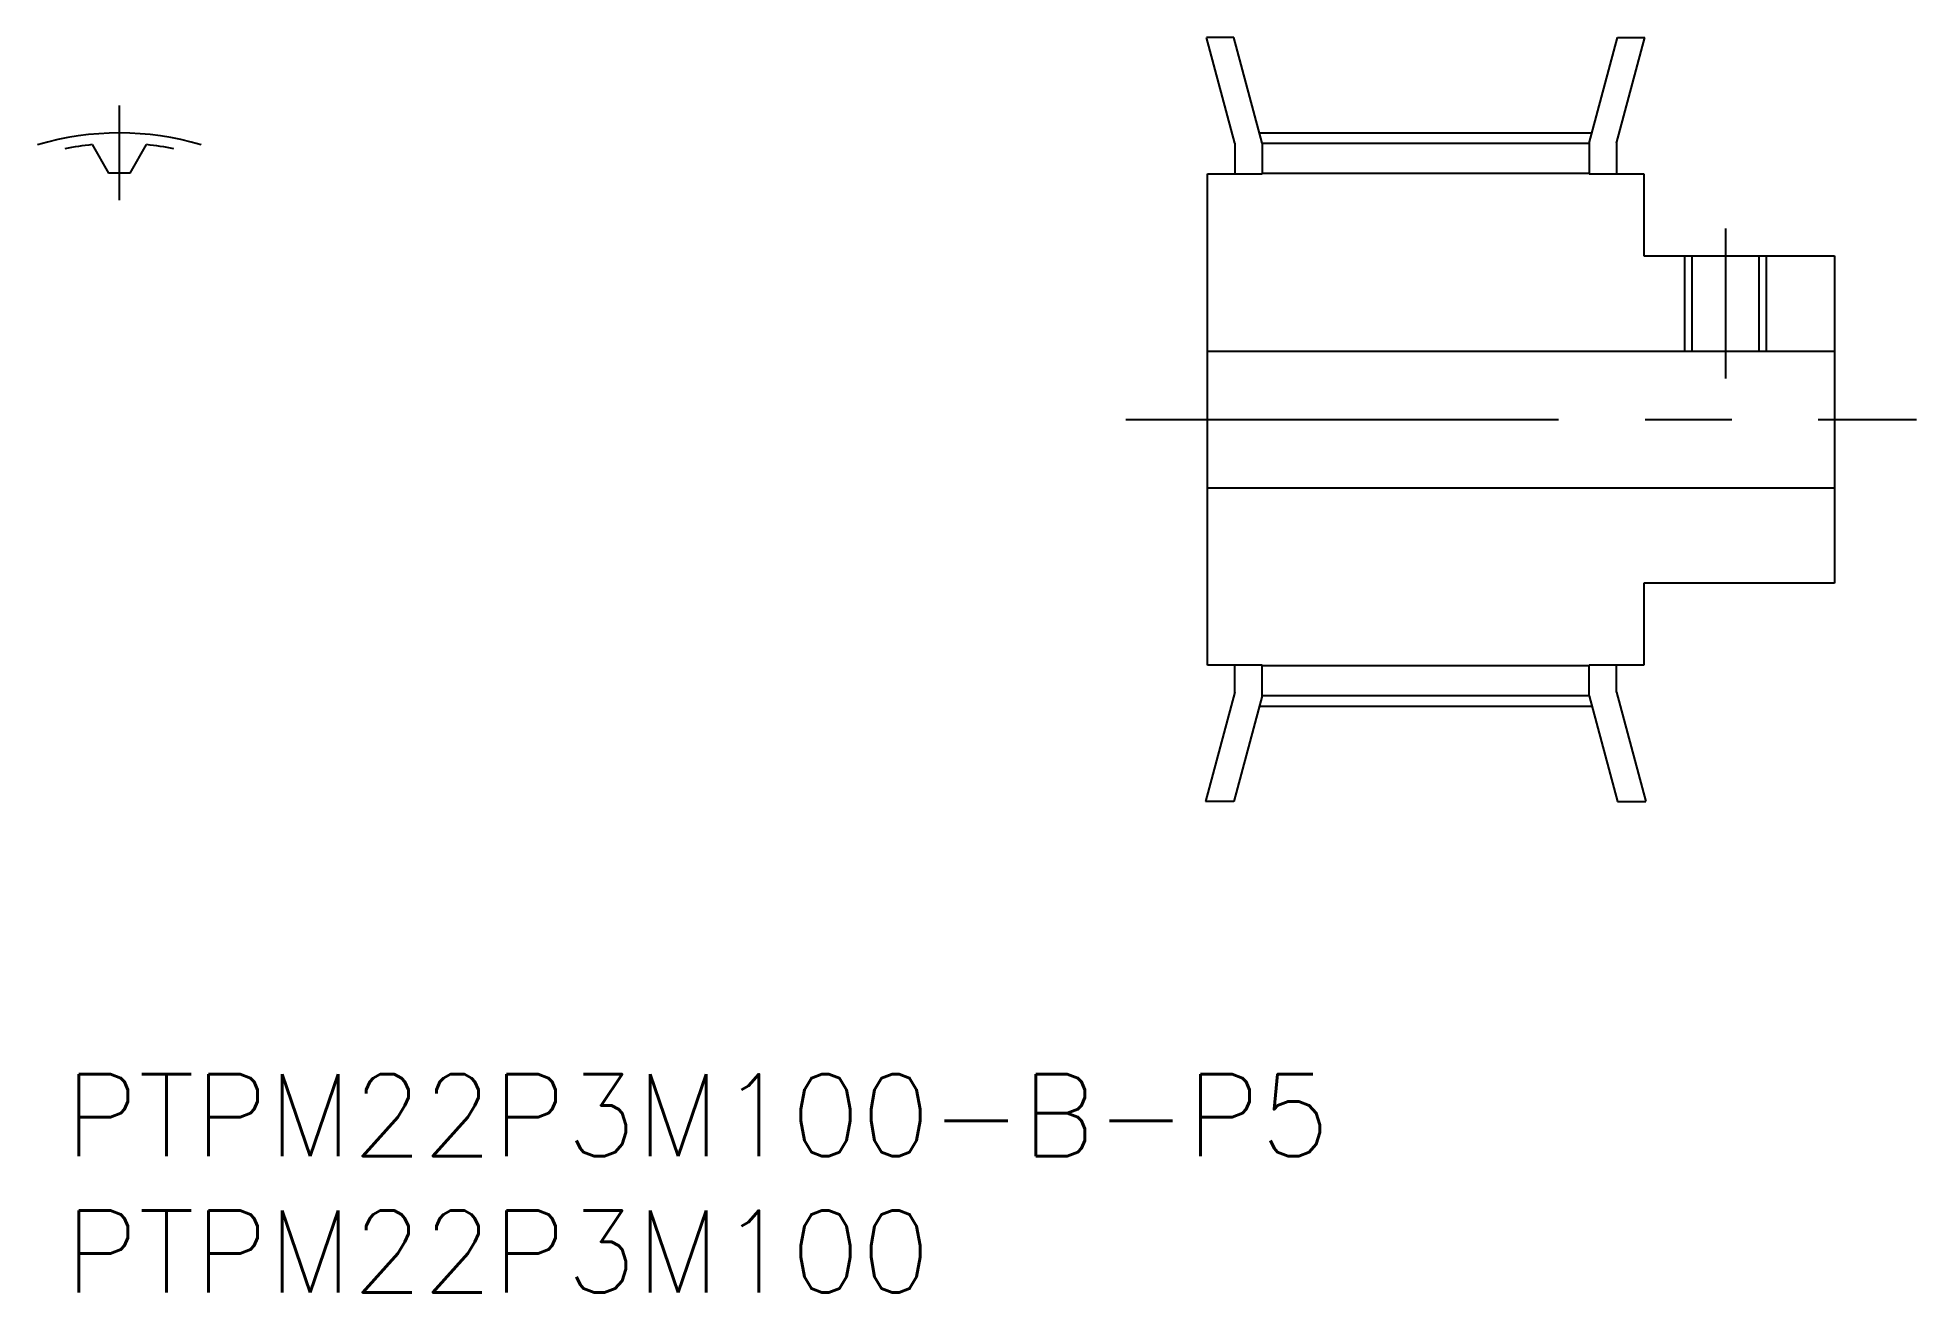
# Model space of a CAD drawing. Extents: x -1 to 67.9, y -8 to 38.
import ezdxf

# ---------------------------------------------------------------- set-up
doc = ezdxf.new("R2010")
doc.units = 0
doc.header["$LTSCALE"] = 0.5
doc.linetypes.add('CENTER', pattern=[50.8, 31.75, -6.35, 6.35, -6.35])
doc.linetypes.add('DASHED', pattern=[19.05, 12.7, -6.35])
for name, color, linetype in [('MSM_CENTER', 1, 'CENTER'), ('MSM_CONTINUOUS', 7, 'CONTINUOUS'), ('MSM_DASHED', 4, 'DASHED'), ('MSM_PART_NUMBER', 7, 'CONTINUOUS')]:
    doc.layers.add(name, color=color, linetype=linetype)
doc.styles.get("Standard").update_dxf_attribs({"font": 'txt.shx', "height": 3, "bigfont": 'bigfont.shx'})

# ---------------------------------------------------------------- blocks, each defined once
blk = doc.blocks.new('*U12')
at = {"layer": 'MSM_PART_NUMBER'}
blk.add_text('PTPM22P3M100-B-P5', height=3, dxfattribs=at).set_placement((0, -3))
blk = doc.blocks.new('*U13')
at = {"layer": 'MSM_PART_NUMBER'}
blk.add_text('PTPM22P3M100', height=3, dxfattribs=at).set_placement((0, -8))

msp = doc.modelspace()

# ---------------------------------------------------------------- linework, layer by layer
at = {"layer": 'MSM_CENTER'}
for p, q in [((2, 32.035), (2, 35.505)), ((43.815, 34.505), (56.018, 34.505)), ((60.916, 31), (60.916, 25.5)), ((38.916, 24), (67.916, 24)), ((43.815, 13.495), (56.018, 13.495))]:
    msp.add_line(p, q, dxfattribs=at)
msp.add_arc((2, 24), 10.505, 73.40658, 106.59342, dxfattribs=at)
at = {"layer": 'MSM_CONTINUOUS'}
for p, q in [((42.878, 38), (41.878, 38)), ((42.916, 34.125), (41.878, 38)), ((43.916, 34.125), (42.878, 38)), ((55.916, 34.125), (56.955, 38)), ((56.916, 34.125), (57.955, 38)), ((56.955, 38), (57.955, 38)), ((1, 34.075), (1.603, 33.026)), ((2.397, 33.026), (3, 34.075)), ((42.916, 34.125), (42.916, 33)), ((43.916, 34.125), (55.916, 34.125)), ((43.916, 34.125), (43.916, 33)), ((55.916, 34.125), (55.916, 33)), ((56.916, 34.125), (56.916, 33)), ((41.916, 15), (41.916, 33)), ((41.916, 33), (43.916, 33)), ((43.916, 33.035), (55.916, 33.035)), ((55.916, 33), (57.916, 33)), ((57.916, 33), (57.916, 30)), ((57.916, 30), (64.916, 30)), ((64.916, 30), (64.916, 18)), ((41.916, 26.5), (64.916, 26.5)), ((41.916, 21.5), (64.916, 21.5)), ((57.916, 18), (57.916, 15)), ((64.916, 18), (57.916, 18)), ((43.916, 15), (41.916, 15)), ((42.916, 14.007), (42.916, 15)), ((43.916, 13.875), (43.916, 15)), ((55.916, 14.965), (43.916, 14.965)), ((55.916, 13.875), (55.916, 15)), ((57.916, 15), (55.916, 15)), ((56.916, 14.007), (56.916, 15)), ((42.916, 14.007), (41.843, 10)), ((43.916, 13.875), (42.878, 10)), ((55.916, 13.875), (43.916, 13.875)), ((55.916, 13.875), (56.955, 10)), ((56.916, 14.007), (57.99, 10)), ((42.878, 10), (41.843, 10)), ((56.955, 10), (57.99, 10))]:
    msp.add_line(p, q, dxfattribs=at)
for radius, start, end in [(10.125, 95.66808, 101.39261), (10.125, 78.60739, 84.33192), (9.035, 87.48036, 92.51964)]:
    msp.add_arc((2, 24), radius, start, end, dxfattribs=at)
at = {"layer": 'MSM_DASHED'}
for p, q in [((59.416, 26.5), (59.416, 30)), ((59.687, 26.5), (59.687, 30)), ((62.146, 26.5), (62.146, 30)), ((62.416, 26.5), (62.416, 30))]:
    msp.add_line(p, q, dxfattribs=at)

# ---------------------------------------------------------------- block references
at = {"layer": 'MSM_CONTINUOUS'}
for name in ['*U12', '*U13']:
    msp.add_blockref(name, (0, 0), dxfattribs=at)

doc.saveas('drawing.dxf')
